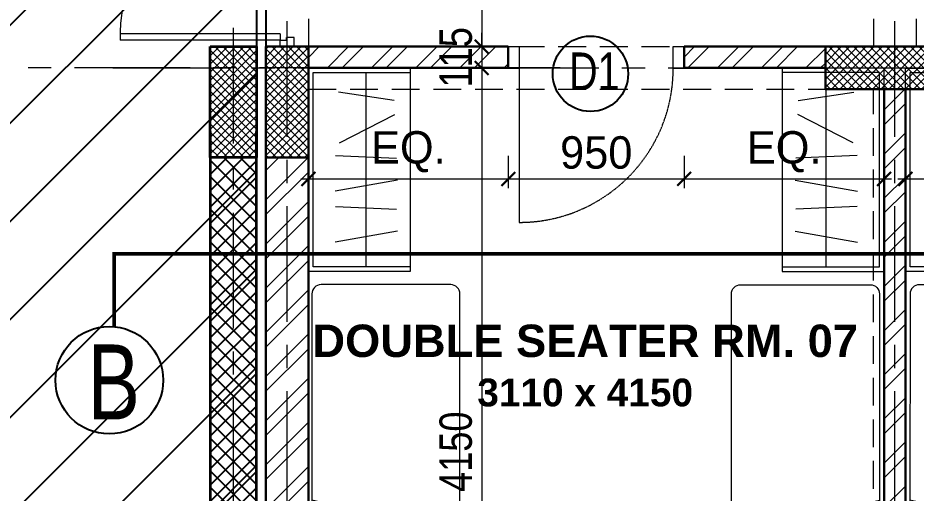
# Model space of a CAD drawing. Header units: millimetres. Extents: x -286480 to 108094, y -227925 to 10018.
# Drawn here: x -30907 to -26056, y -134498 to -131929 of the extents above; entities that cross this region are included whole.
import ezdxf

# ---------------------------------------------------------------- set-up
doc = ezdxf.new("R2010")
doc.units = ezdxf.units.MM
doc.header["$LTSCALE"] = 100
doc.header["$MEASUREMENT"] = 0
doc.header["$PDMODE"] = 67
doc.linetypes.add('CENTER', pattern=[2, 1.25, -0.25, 0.25, -0.25])
doc.linetypes.add('DASHED2', pattern=[0.375, 0.25, -0.125])
doc.layers.get('0').update_dxf_attribs({"lineweight": 25})
for name, color, linetype, lineweight in [('A-ANNO-COLUMN-HATCH', 253, 'Continuous', 9), ('A-ANNO-DOOR', 40, 'Continuous', 18), ('A-ANNO-GRID', 251, 'CENTER', 9), ('A-ANNO-TEXT', 7, 'Continuous', 25), ('A-ANNO-WALL', 1, 'Continuous', 30), ('A-Wall Sec', 1, 'Continuous', 30), ('beam', 3, 'Continuous', 20), ('dim', 7, 'Continuous', 13), ('DW-NO', 7, 'Continuous', 25), ('FURNITURE LAYOUT', 37, 'Continuous', 15), ('S-COL', 4, 'Continuous', 30), ('S-Concrete', 1, 'Continuous', 30), ('WALL HATCH', 24, 'Continuous', 9)]:
    doc.layers.add(name, color=color, linetype=linetype, lineweight=lineweight)
doc.layers.add('A-Wall Patt', color=8, linetype='Continuous')
doc.styles.add('ARIAL', font='arial.ttf', dxfattribs={"width": 0.8})
doc.styles.add('CENTURY-GOTHIC', font='GOTHIC.TTF', dxfattribs={"height": 175})
doc.styles.add('SIZE', font='arial.ttf', dxfattribs={"width": 0.75, "height": 200})
doc.styles.add('Tower', font='arial.ttf', dxfattribs={"height": 250})
doc.dimstyles.new('1.125', dxfattribs={"dimtxt": 175, "dimasz": 75, "dimexe": 50, "dimexo": 50, "dimgap": 50, "dimtad": 1, "dimdec": 0, "dimrnd": 5, "dimzin": 0, "dimdsep": 46, "dimtxsty": 'CENTURY-GOTHIC', "dimblk": 'ARCHTICK', "dimcen": 5, "dimdle": 40, "dimclrd": 256, "dimclre": 8, "dimclrt": 213, "dimadec": 0, "dimazin": 0, "dimtfac": 1, "dimtdec": 0, "dimtofl": 0, "dimtmove": 2, "dimatfit": 2, "dimldrblk": 'OPEN30', "dimfxl": 80, "dimtolj": 1, "dimtzin": 0, "dimlwd": 15, "dimlwe": 9, "dimarcsym": 1})
doc.dimstyles.new('D 75', dxfattribs={"dimtxt": 175, "dimasz": 75, "dimexe": 100, "dimexo": 100, "dimgap": 50, "dimtad": 1, "dimdec": 0, "dimrnd": 5, "dimzin": 0, "dimdsep": 46, "dimtxsty": 'ARIAL', "dimblk": 'ARCHTICK', "dimcen": 0.09, "dimdle": 100, "dimclrd": 256, "dimclrt": 256, "dimadec": 0, "dimazin": 0, "dimtfac": 1, "dimtdec": 0, "dimtix": 1, "dimtofl": 0, "dimtmove": 1, "dimatfit": 3, "dimfxl": 135, "dimtolj": 1, "dimtzin": 0, "dimlwd": 9, "dimlwe": 9, "dimarcsym": 0})

# ---------------------------------------------------------------- blocks, each defined once
blk = doc.blocks.new('A$C0E3E786B-flat-1')
at = {"ltscale": 0.1}
for p, q in [((855.2, 288.7, 0), (240.1, -46.1, 0)), ((1735, -1224.8, 0), (922.8, 268.6, 0)), ((220.2, -113.9, 0), (1032.4, -1607.3, 0)), ((1532.3, -852, 0), (1444.7, -899.7, 0)), ((1444.7, -899.7, 0), (752.9, -1093.3, 0)), ((829.6, -1234.5, 0), (1444.7, -899.7, 0)), ((1500.5, -885, 0), (875.6, -1225.1, 0)), ((1500.5, -885, 0), (1482.4, -924.7, 0)), ((1701.1, -1254, 0), (1500.5, -885, 0)), ((875.6, -1225.1, 0), (918.9, -1231.4, 0)), ((1076.3, -1594.1, 0), (875.6, -1225.1, 0)), ((1076.3, -1594.1, 0), (1701.1, -1254, 0)), ((1701.1, -1254, 0), (1654.4, -1240.9, 0)), ((1100.1, -1627.4, 0), (1715.1, -1292.6, 0)), ((1076.3, -1594.1, 0), (1090.9, -1547.7, 0))]:
    blk.add_line(p, q, dxfattribs=at)
for centre, start_param, end_param in [((879, 244.7, 0), 1.628397, 3.199193), ((264, -90, 0), 3.199193, 4.76999), ((1691.3, -1248.7, 0), 0.057601, 1.628397), ((1076.2, -1583.5, 0), 4.76999, 6.340786)]:
    blk.add_ellipse(centre, major_axis=(21.3, -45.2), ratio=0.996988, start_param=start_param, end_param=end_param, dxfattribs=at)
blk = doc.blocks.new('_ArchTick')
at = {"const_width": 0.15}
blk.add_lwpolyline([(-0.5, -0.5), (0.5, 0.5)], dxfattribs=at)
blk = doc.blocks.new('*D282')
at = {"layer": 'Defpoints', "color": 0, "ltscale": 0.1, "transparency": 16777216}
for p in [(-28760.4, -130584.3, 0), (-28669.6, -132084.3, -5.9), (-28402, -132084.3)]:
    blk.add_point(p, dxfattribs=at)
at = {"layer": 'dim', "lineweight": 9, "ltscale": 0.1, "transparency": 16777216}
blk.add_line((-28402, -130484.3), (-28402, -132184.3), dxfattribs=at)
at = {"layer": 'dim', "color": 0, "lineweight": 9, "ltscale": 0.1, "transparency": 16777216}
for p, q in [((-28660.4, -130584.3), (-28302, -130584.3)), ((-28569.6, -132084.3), (-28302, -132084.3))]:
    blk.add_line(p, q, dxfattribs=at)
at = {"layer": 'dim', "lineweight": 9, "ltscale": 0.1, "transparency": 16777216, "xscale": 75, "yscale": 75, "zscale": 75}
for p, rotation in [((-28402, -130584.3), 90), ((-28402, -132084.3), 270)]:
    blk.add_blockref('_ArchTick', p, dxfattribs=dict(at, rotation=rotation))
at = {"layer": 'dim', "ltscale": 0.1, "transparency": 16777216, "insert": (-28541.4, -131334.3), "char_height": 175, "attachment_point": 5, "rotation": 90, "style": 'ARIAL'}
blk.add_mtext('\\A1;1500', dxfattribs=at)
blk = doc.blocks.new('*D283')
at = {"layer": 'Defpoints', "color": 0, "ltscale": 0.1, "transparency": 16777216}
for p in [(-28669.6, -132084.3, -5.9), (-28669.6, -132199.3, 0.3), (-28402, -132199.3)]:
    blk.add_point(p, dxfattribs=at)
at = {"layer": 'dim', "lineweight": 9, "ltscale": 0.1, "transparency": 16777216}
for p, q in [((-28402, -132084.3), (-28402, -132009.3)), ((-28402, -132199.3), (-28402, -132274.3))]:
    blk.add_line(p, q, dxfattribs=at)
at = {"layer": 'dim', "color": 0, "lineweight": 9, "ltscale": 0.1, "transparency": 16777216}
for p, q in [((-28569.6, -132084.3), (-28302, -132084.3)), ((-28569.6, -132199.3), (-28302, -132199.3))]:
    blk.add_line(p, q, dxfattribs=at)
at = {"layer": 'dim', "lineweight": 9, "ltscale": 0.1, "transparency": 16777216, "xscale": 75, "yscale": 75, "zscale": 75}
for p, rotation in [((-28402, -132084.3), 270), ((-28402, -132199.3), 90)]:
    blk.add_blockref('_ArchTick', p, dxfattribs=dict(at, rotation=rotation))
at = {"layer": 'dim', "ltscale": 0.1, "transparency": 16777216, "insert": (-28541.4, -132141.8), "char_height": 175, "attachment_point": 5, "rotation": 90, "style": 'ARIAL'}
blk.add_mtext('\\A1;115', dxfattribs=at)
blk = doc.blocks.new('*D284')
at = {"layer": 'Defpoints', "color": 0, "ltscale": 0.1, "transparency": 16777216}
for p in [(-28669.6, -132199.3, 0.3), (-28738.3, -136349.3, 12.2), (-28402, -136349.3)]:
    blk.add_point(p, dxfattribs=at)
at = {"layer": 'dim', "lineweight": 9, "ltscale": 0.1, "transparency": 16777216}
blk.add_line((-28402, -132099.3), (-28402, -136449.3), dxfattribs=at)
at = {"layer": 'dim', "color": 0, "lineweight": 9, "ltscale": 0.1, "transparency": 16777216}
for p, q in [((-28569.6, -132199.3), (-28302, -132199.3)), ((-28638.3, -136349.3), (-28302, -136349.3))]:
    blk.add_line(p, q, dxfattribs=at)
at = {"layer": 'dim', "lineweight": 9, "ltscale": 0.1, "transparency": 16777216, "xscale": 75, "yscale": 75, "zscale": 75}
for p, rotation in [((-28402, -132199.3), 90), ((-28402, -136349.3), 270)]:
    blk.add_blockref('_ArchTick', p, dxfattribs=dict(at, rotation=rotation))
at = {"layer": 'dim', "ltscale": 0.1, "transparency": 16777216, "insert": (-28541.4, -134274.3), "char_height": 175, "attachment_point": 5, "rotation": 90, "style": 'ARIAL'}
blk.add_mtext('\\A1;4150', dxfattribs=at)
blk = doc.blocks.new('*D324')
at = {"layer": 'Defpoints', "color": 0, "ltscale": 0.1, "transparency": 16777216}
for p in [(-29338.2, -132623.9, -18.9), (-28258.2, -132623.9, -15.5), (-28258.2, -132799.4)]:
    blk.add_point(p, dxfattribs=at)
at = {"layer": 'dim', "color": 8, "lineweight": 9, "ltscale": 0.1, "transparency": 16777216}
for p, q in [((-29338.2, -132673.9), (-29338.2, -132849.4)), ((-28258.2, -132673.9), (-28258.2, -132849.4))]:
    blk.add_line(p, q, dxfattribs=at)
at = {"layer": 'dim', "lineweight": 15, "ltscale": 0.1, "transparency": 16777216}
blk.add_line((-29378.2, -132799.4), (-28218.2, -132799.4), dxfattribs=at)
at = {"layer": 'dim', "lineweight": 15, "ltscale": 0.1, "transparency": 16777216, "xscale": 75, "yscale": 75, "zscale": 75, "rotation": 180}
blk.add_blockref('_ArchTick', (-29338.2, -132799.4), dxfattribs=at)
at = {"layer": 'dim', "lineweight": 15, "ltscale": 0.1, "transparency": 16777216, "xscale": 75, "yscale": 75, "zscale": 75}
blk.add_blockref('_ArchTick', (-28258.2, -132799.4), dxfattribs=at)
at = {"layer": 'dim', "color": 213, "ltscale": 0.1, "transparency": 16777216, "insert": (-28798.2, -132652.8), "char_height": 175, "attachment_point": 5, "style": 'CENTURY-GOTHIC'}
blk.add_mtext('\\A1;EQ.', dxfattribs=at)
blk = doc.blocks.new('_Open30')
at = {"color": 0, "linetype": 'ByBlock', "lineweight": -2}
for p, q in [((-1, 0.268), (0, 0)), ((0, 0), (-1, -0.268)), ((0, 0), (-1, 0))]:
    blk.add_line(p, q, dxfattribs=at)
blk = doc.blocks.new('*D325')
at = {"layer": 'Defpoints', "color": 0, "ltscale": 0.1, "transparency": 16777216}
for p in [(-28258.2, -132623.9, -15.5), (-27308.2, -132623.9, -15.8), (-27308.2, -132799.4)]:
    blk.add_point(p, dxfattribs=at)
at = {"layer": 'dim', "color": 8, "lineweight": 9, "ltscale": 0.1, "transparency": 16777216}
for p, q in [((-28258.2, -132673.9), (-28258.2, -132849.4)), ((-27308.2, -132673.9), (-27308.2, -132849.4))]:
    blk.add_line(p, q, dxfattribs=at)
at = {"layer": 'dim', "lineweight": 15, "ltscale": 0.1, "transparency": 16777216}
blk.add_line((-28298.2, -132799.4), (-27268.2, -132799.4), dxfattribs=at)
at = {"layer": 'dim', "lineweight": 15, "ltscale": 0.1, "transparency": 16777216, "xscale": 75, "yscale": 75, "zscale": 75, "rotation": 180}
blk.add_blockref('_ArchTick', (-28258.2, -132799.4), dxfattribs=at)
at = {"layer": 'dim', "lineweight": 15, "ltscale": 0.1, "transparency": 16777216, "xscale": 75, "yscale": 75, "zscale": 75}
blk.add_blockref('_ArchTick', (-27308.2, -132799.4), dxfattribs=at)
at = {"layer": 'dim', "color": 213, "ltscale": 0.1, "transparency": 16777216, "insert": (-27783.2, -132657.5), "char_height": 175, "attachment_point": 5, "style": 'CENTURY-GOTHIC'}
blk.add_mtext('\\A1;950', dxfattribs=at)
blk = doc.blocks.new('*D326')
at = {"layer": 'Defpoints', "color": 0, "ltscale": 0.1, "transparency": 16777216}
for p in [(-27308.2, -132623.9, -15.8), (-26228.2, -132623.9, -18.6), (-26228.2, -132799.4)]:
    blk.add_point(p, dxfattribs=at)
at = {"layer": 'dim', "color": 8, "lineweight": 9, "ltscale": 0.1, "transparency": 16777216}
for p, q in [((-27308.2, -132673.9), (-27308.2, -132849.4)), ((-26228.2, -132673.9), (-26228.2, -132849.4))]:
    blk.add_line(p, q, dxfattribs=at)
at = {"layer": 'dim', "lineweight": 15, "ltscale": 0.1, "transparency": 16777216}
blk.add_line((-27348.2, -132799.4), (-26188.2, -132799.4), dxfattribs=at)
at = {"layer": 'dim', "lineweight": 15, "ltscale": 0.1, "transparency": 16777216, "xscale": 75, "yscale": 75, "zscale": 75, "rotation": 180}
blk.add_blockref('_ArchTick', (-27308.2, -132799.4), dxfattribs=at)
at = {"layer": 'dim', "lineweight": 15, "ltscale": 0.1, "transparency": 16777216, "xscale": 75, "yscale": 75, "zscale": 75}
blk.add_blockref('_ArchTick', (-26228.2, -132799.4), dxfattribs=at)
at = {"layer": 'dim', "color": 213, "ltscale": 0.1, "transparency": 16777216, "insert": (-26768.2, -132652.8), "char_height": 175, "attachment_point": 5, "style": 'CENTURY-GOTHIC'}
blk.add_mtext('\\A1;EQ.', dxfattribs=at)
blk = doc.blocks.new('*D327')
at = {"layer": 'Defpoints', "color": 0, "ltscale": 0.1, "transparency": 16777216}
for p in [(-25033.2, -132623.9, -10.6), (-26113.2, -132738.9, -18.6), (-25033.2, -132799.4)]:
    blk.add_point(p, dxfattribs=at)
at = {"layer": 'dim', "color": 8, "lineweight": 9, "ltscale": 0.1, "transparency": 16777216}
for p, q in [((-25033.2, -132673.9), (-25033.2, -132849.4)), ((-26113.2, -132788.9), (-26113.2, -132849.4))]:
    blk.add_line(p, q, dxfattribs=at)
at = {"layer": 'dim', "lineweight": 15, "ltscale": 0.1, "transparency": 16777216}
blk.add_line((-26153.2, -132799.4), (-24993.2, -132799.4), dxfattribs=at)
at = {"layer": 'dim', "lineweight": 15, "ltscale": 0.1, "transparency": 16777216, "xscale": 75, "yscale": 75, "zscale": 75, "rotation": 180}
blk.add_blockref('_ArchTick', (-26113.2, -132799.4), dxfattribs=at)
at = {"layer": 'dim', "lineweight": 15, "ltscale": 0.1, "transparency": 16777216, "xscale": 75, "yscale": 75, "zscale": 75}
blk.add_blockref('_ArchTick', (-25033.2, -132799.4), dxfattribs=at)
at = {"layer": 'dim', "color": 213, "ltscale": 0.1, "transparency": 16777216, "insert": (-25573.2, -132652.8), "char_height": 175, "attachment_point": 5, "style": 'CENTURY-GOTHIC'}
blk.add_mtext('\\A1;EQ.', dxfattribs=at)
blk = doc.blocks.new('door-700')
at = {"linetype": 'Continuous'}
for p, q in [((-50, 100), (-50, 800)), ((-800, 100), (-800, 0)), ((0, 100), (0, 0))]:
    blk.add_line(p, q, dxfattribs=at)
at = {"linetype": 'DASHED2', "ltscale": 0.1}
blk.add_arc((-50, 100), 700, 90, 180, dxfattribs=at)
at = {"linetype": 'Continuous'}
for points in [[(-750, 0), (-800, 0), (-800, 100), (-750, 100)], [(0, 0), (-50, 0), (-50, 100), (0, 100)]]:
    blk.add_3dface(points, dxfattribs=at)
blk = doc.blocks.new('cb')
at = {"layer": 'FURNITURE LAYOUT', "ltscale": 0.1, "extrusion": (-0.008908, -0.002858, 0.999956)}
for p, q in [((-25800.7, -129393.6, 17.8), (-25800.7, -130443.6, 14.8)), ((-25632.1, -129587.2, 18.8), (-25969.4, -129527.9, 16)), ((-25967, -129720.4, 15.4), (-25636.4, -129706.4, 18.4)), ((-25632.1, -129862.6, 18), (-25969.4, -129803.2, 15.2)), ((-25967, -129995.7, 14.6), (-25636.4, -129981.8, 17.6)), ((-25945.4, -130063.9, 14.6), (-25647.1, -130217, 16.9)), ((-25649.6, -130293.4, 16.6), (-25950.5, -130338.9, 13.8))]:
    blk.add_line(p, q, dxfattribs=at)
at = {"layer": 'FURNITURE LAYOUT', "ltscale": 0.1, "extrusion": (-0.008908, -0.002858, 0.999956), "elevation": 617.5}
blk.add_lwpolyline([(-26112, -129367.4), (-26112.1, -130467.4), (-25562.1, -130467.4), (-25562, -129367.4)], close=True, dxfattribs=at)
blk.add_lwpolyline([(-25562, -129392.4), (-26087, -129392.4), (-26087.1, -130442.4), (-25562.1, -130442.4)], dxfattribs=at)
blk = doc.blocks.new('Big Door Garbage')
at = {"lineweight": 18}
for p, q in [((-12550, 128777.8), (-12500, 128777.8)), ((-12550, 128702.8), (-12550, 128777.8)), ((-12500, 128777.8), (-12500, 128737.8)), ((-11100, 128777.8), (-11100, 128737.8)), ((-11050, 128777.8), (-11100, 128777.8)), ((-12515, 128737.8), (-12500, 128737.8)), ((-12515, 128702.8), (-12515, 128737.8)), ((-11085, 128737.8), (-11100, 128737.8)), ((-11085, 128702.8), (-11085, 128737.8)), ((-12550, 128702.8), (-12515, 128702.8)), ((-12515, 128702.8), (-12515, 128239.2)), ((-12480, 128702.8), (-12515, 128702.8)), ((-12480, 128702.8), (-12480, 128239.2)), ((-11120, 128702.8), (-11085, 128702.8)), ((-11120, 128702.8), (-11120, 127838)), ((-11050, 128702.8), (-11085, 128702.8)), ((-11085, 128702.8), (-11085, 127838))]:
    blk.add_line(p, q, dxfattribs=at)
blk.add_lwpolyline([(-11050, 128777.8), (-11050, 128702.8)], dxfattribs=at)
for centre, radius, start, end in [((-12498.9, 128737.8), 498.9, 268.1474, 0), ((-11101.5, 128737.8), 900, 180, 271.0475)]:
    blk.add_arc(centre, radius, start, end, dxfattribs=at)

msp = doc.modelspace()

# ---------------------------------------------------------------- hatches: boundary and pattern name
at = {"ltscale": 0.1, "true_color": 0xbdbdbd}
h = msp.add_hatch(dxfattribs=at)
h.set_pattern_fill('ANSI31', color=9, scale=3000)
h.set_pattern_definition([(45, (250.1, -34476.76), (-265.165, 265.165), [])])
h.paths.add_polyline_path([(-38569.7, -126799.2), (-38569.7, -131082.4), (-38443.4, -131082.4), (-38675, -131170), (-38569.7, -131170), (-38569.7, -135869.2), (-34058.2, -135869.2), (-34058.2, -136574.2), (-29618.2, -136573.5), (-29618.2, -126799.3), (-33808.2, -126799.2)])
at = {"layer": 'A-ANNO-COLUMN-HATCH', "lineweight": 9, "ltscale": 0.1}
h = msp.add_hatch(dxfattribs=at)
h.set_pattern_fill('ANSI37', color=256, scale=250)
h.set_pattern_definition([(45, (1e-11, -0.784), (-22.097087, 22.097087), []), (135, (1e-11, -0.784), (-22.097087, -22.097087), [])])
h.paths.add_polyline_path([(-29868.2, -132084.3), (-29618.2, -132084.3), (-29618.2, -132684.3), (-29868.2, -132684.3)])
h = msp.add_hatch(dxfattribs=at)
h.set_pattern_fill('ANSI37', color=256, scale=250)
h.set_pattern_definition([(45, (-155807.633, -60657.43), (-22.097087, 22.097087), []), (135, (-155807.633, -60657.43), (-22.097087, -22.097087), [])])
h.paths.add_polyline_path([(-29338.2, -132684.3), (-29338.2, -132084.3), (-29568.2, -132084.3), (-29568.2, -132684.3)])
h = msp.add_hatch(dxfattribs=at)
h.set_pattern_fill('ANSI37', color=256, scale=250)
h.set_pattern_definition([(45, (-136293.143, -142349.6), (-22.097087, 22.097087), []), (135, (-136293.143, -142349.6), (-22.097087, -22.097087), [])])
h.paths.add_polyline_path([(-25795.7, -132084.3), (-26545.7, -132084.3), (-26545.7, -132314.3), (-25795.7, -132314.3)])
at = {"layer": 'A-Wall Patt'}
h = msp.add_hatch(dxfattribs=at)
h.set_pattern_fill('ANSI37', color=256, scale=500, angle=90, style=0)
h.set_pattern_definition([(135, (63243.24, 160182.245), (-44.194174, -44.194174), []), (225, (63243.24, 160182.245), (44.194174, -44.194174), [])])
h.paths.add_polyline_path([(-29868.2, -132683.5), (-29868.2, -136113.5), (-29618.2, -136113.5), (-29618.2, -132683.5)])
at = {"layer": 'WALL HATCH', "ltscale": 0.1}
h = msp.add_hatch(dxfattribs=at)
h.set_pattern_fill('ANSI32', color=256, scale=450, style=0)
h.set_pattern_definition([(45, (-21017.12, -7042.88), (-119.32427, 119.32427), []), (45, (-20937.57, -7042.88), (-119.32427, 119.32427), [])])
h.paths.add_polyline_path([(-28258.2, -132084.3), (-28258.2, -132199.3), (-29338.2, -132199.3), (-29338.2, -132084.4)])
h = msp.add_hatch(dxfattribs=at)
h.set_pattern_fill('ANSI32', color=256, scale=450, style=0)
h.set_pattern_definition([(45, (-19387.12, -7042.81), (-119.32427, 119.32427), []), (45, (-19307.57, -7042.81), (-119.32427, 119.32427), [])])
h.paths.add_polyline_path([(-27308.2, -132199.3), (-27308.2, -132084.3), (-26545.7, -132084.3), (-26545.7, -132199.3)])
h = msp.add_hatch(dxfattribs=at)
h.set_pattern_fill('ANSI32', color=256, scale=450, style=0)
h.paths.add_polyline_path([(-26228.2, -135299.3), (-26113.2, -135299.3), (-26113.2, -132314.2), (-26228.2, -132314.2)])
h = msp.add_hatch(dxfattribs=at)
h.set_pattern_fill('ANSI32', color=256, scale=450, style=0)
h.set_pattern_definition([(45, (377.69, -7030.67), (-119.32427, 119.32427), []), (45, (457.24, -7030.67), (-119.32427, 119.32427), [])])
h.paths.add_polyline_path([(-29337.6, -132684.3), (-29567.6, -132684.3), (-29568.9, -135974.3), (-29338.9, -135974.3)])

# ---------------------------------------------------------------- linework, layer by layer
at = {"color": 12, "ltscale": 0.5, "true_color": 0xe00000, "const_width": 20, "elevation": 10.3}
msp.add_lwpolyline([(-30388.2, -133598.1), (-30388.2, -133203.7), (-12764.8, -133203.7), (-12764.8, -136262.3), (-5634.8, -136262.3), (-5634.8, -136381)], dxfattribs=at)
at = {"color": 12, "ltscale": 0.5, "true_color": 0xe00000}
msp.add_circle((-30413.5, -133887.6, 10.3), 290.5, dxfattribs=at)
at = {"layer": 'A-ANNO-GRID', "ltscale": 5}
for p, q in [((-29453.2, -140571.8, -1.8), (-29453.2, -124321.4, -1.8)), ((-26170.7, -140571.8, -20.7), (-26170.7, -124321.4, -20.7)), ((-29743.2, -137607.2, 12.8), (-29743.2, -124822.1, 12.8)), ((-27977.4, -132199.2, 12.8), (-39374.7, -132199.2, 12.8)), ((-30394.7, -132199.3, 11.7), (-4567.5, -132199.3, 11.7))]:
    msp.add_line(p, q, dxfattribs=at)
at = {"layer": 'A-ANNO-WALL', "ltscale": 0.1, "extrusion": (5.90536e-11, 0.002858, 0.999996)}
for p, q in [((-29338.2, -132084.3, 12), (-28258.2, -132084.3, 9.9)), ((-28258.2, -132084.3, 9.5), (-28258.2, -132199.3, 9.9)), ((-27308.2, -132084.3, 9.2), (-26545.7, -132084.3, -20.7)), ((-27308.2, -132084.3, 9.2), (-27308.2, -132199.3, 9.5)), ((-29338.2, -132199.3, 12), (-28258.2, -132199.3, 9.9)), ((-27308.2, -132199.3, 9.5), (-26545.7, -132199.3, -20.4)), ((-26228.2, -135299.3, 20.8), (-26228.2, -132314.3, 12.3)), ((-29338.2, -136574.3, 11.7), (-29338.2, -132684.3, 11.7))]:
    msp.add_line(p, q, dxfattribs=at)
at = {"layer": 'A-ANNO-WALL', "ltscale": 0.1, "extrusion": (-5.90536e-11, 0.002858, 0.999996)}
msp.add_line((-26113.2, -135299.3, 20.8), (-26113.2, -132314.3, 12.3), dxfattribs=at)
at = {"layer": 'A-ANNO-WALL', "ltscale": 0.1}
msp.add_line((-29568.2, -132684.3, 11.7), (-29568.2, -135974.3, 11.7), dxfattribs=at)
at = {"layer": 'A-Wall Sec', "lineweight": 35}
for p, q in [((-29868.2, -132543.5, 12.8), (-29868.2, -136113.5, 12.8)), ((-29618.2, -136113.5, 12.8), (-29618.2, -132543.5, 12.8))]:
    msp.add_line(p, q, dxfattribs=at)
at = {"layer": 'beam', "linetype": 'DASHED2', "ltscale": 6}
for p, q in [((-29568.2, -129569.3, -8.4), (-29568.2, -132084.3, -3.2)), ((-29338.2, -130584.3, -10.2), (-29338.2, -132084.3, 10.1)), ((-26285.9, -130584.3, 27), (-26285.9, -132084.3, 47.7)), ((-26055.9, -130584.3, 27), (-26055.9, -132084.3, 47.7)), ((-29338.2, -132084.3, 12), (-26545.7, -132084.3, -20.7)), ((-29338.2, -132314.3, -3.2), (-26545.7, -132314.3, -20.7)), ((-26285.7, -135824.3, 24.5), (-26285.7, -132314.3, 24.5)), ((-29568.2, -132684.3, -3.2), (-29568.2, -135974.3, 11.7)), ((-29338.2, -132684.3, -3.2), (-29338.2, -135974.3, 11.7))]:
    msp.add_line(p, q, dxfattribs=at)
at = {"layer": 'DW-NO', "color": 51}
for p, q in [((-29618.2, -130584.3, 11.7), (-29618.2, -132084.3, -3.2)), ((-29568.2, -130584.3, 11.7), (-29568.2, -132084.3, -3.2))]:
    msp.add_line(p, q, dxfattribs=at)
msp.add_circle((-27814.5, -132231, 665), 203.6, dxfattribs=at)
at = {"layer": 'S-COL', "ltscale": 0.1}
for points, elevation in [([(-29338.2, -132684.3), (-29338.2, -132084.3), (-29568.2, -132084.3), (-29568.2, -132684.3)], 12), ([(-25795.7, -132084.3), (-26545.7, -132084.3), (-26545.7, -132314.3), (-25795.7, -132314.3)], -20.7)]:
    msp.add_lwpolyline(points, close=True, dxfattribs=dict(at, elevation=elevation))
at = {"layer": 'S-Concrete', "lineweight": 35, "elevation": -3.2}
msp.add_lwpolyline([(-29868.2, -132084.3), (-29618.2, -132084.3), (-29618.2, -132684.3), (-29868.2, -132684.3), (-29868.2, -132084.3)], dxfattribs=at)

# ---------------------------------------------------------------- block references
at = {"layer": 'A-ANNO-DOOR', "extrusion": (0.000124809, 0.002858, 0.999996), "xscale": 0.99997638351184, "yscale": 0.99997638351184, "zscale": 0.99997638351184, "rotation": 269.9977240268291}
msp.add_blockref('Big Door Garbage', (-158190.9, -143128.4, -369.2), dxfattribs=at)
at = {"layer": 'A-ANNO-DOOR', "extrusion": (5.90536e-11, 0.002858, 0.999996), "xscale": 1.187500030388742, "yscale": 1.187500030388742, "zscale": 1.187500030388742, "rotation": 180}
msp.add_blockref('door-700', (-28258.2, -132083.8, -368), dxfattribs=at)
at = {"layer": 'FURNITURE LAYOUT', "xscale": -1, "rotation": 180}
for p in [(-3225, -262668.6, -23.1), (0, -262668.6)]:
    msp.add_blockref('cb', p, dxfattribs=at)
at = {"layer": 'FURNITURE LAYOUT', "rotation": 180}
msp.add_blockref('cb', (-52341.4, -262668.6), dxfattribs=at)
at = {"layer": 'FURNITURE LAYOUT', "ltscale": 0.1, "extrusion": (5.3212e-11, 0.002858, 0.999996), "zscale": -0.9999999999999997, "rotation": 331.4407747082076}
msp.add_blockref('A$C0E3E786B-flat-1', (-29458.6, -133215.2, -382.9), dxfattribs=at)
at = {"layer": 'FURNITURE LAYOUT', "ltscale": 0.1, "extrusion": (-0.000249617, -0.002858, -0.999996), "rotation": 331.4472031888076}
msp.add_blockref('A$C0E3E786B-flat-1', (26114.3, -133215.4, 389.9), dxfattribs=at)
at = {"layer": 'FURNITURE LAYOUT', "ltscale": 0.1, "extrusion": (0.000249617, -0.002858, -0.999996), "xscale": -1, "rotation": 28.55279681133499}
msp.add_blockref('A$C0E3E786B-flat-1', (26227.1, -133215.4, 376.8), dxfattribs=at)

# ---------------------------------------------------------------- texts
at = {"layer": 'A-ANNO-TEXT', "insert": (-27843, -133809.2, 23.2), "char_height": 150, "width": 3118.827, "attachment_point": 5, "style": 'Tower'}
msp.add_mtext('{\\fArial|b1|i0|c0|p34;\\H1.1667x;DOUBLE SEATER RM. 07\\P\\H0.85714x;3110 x 4150}', dxfattribs=at)
at = {"layer": 'DW-NO', "color": 51, "style": 'SIZE', "width": 0.75}
for s, height, p in [('D1', 202.67, (-27929.2, -132318.6, 665)), ('B', 405.3, (-30531.3, -134099.6, 10.3))]:
    msp.add_text(s, height=height, dxfattribs=at).set_placement(p)

# ---------------------------------------------------------------- dimensions: what is measured, and where the dimension line sits
at = {"layer": 'dim', "ltscale": 0.1}
for base, p1, p2, angle, dimstyle, picture, middle in [((-28402, -132084.3, 11.7), (-28760.4, -130584.3, 11.7), (-28669.6, -132084.3, 5.8), 90, 'D 75', '*D282', (-28541.4, -131334.3, 11.7)), ((-28402, -132199.3, 11.7), (-28669.6, -132084.3, 5.8), (-28669.6, -132199.3, 12), 90, 'D 75', '*D283', (-28541.4, -132141.8, 11.7)), ((-28402, -136349.3, 11.7), (-28669.6, -132199.3, 12), (-28738.3, -136349.3, 23.8), 90, 'D 75', '*D284', (-28541.4, -134274.3, 11.7)), ((-27308.2, -132799.4, 25.1), (-28258.2, -132623.9, 9.7), (-27308.2, -132623.9, 9.4), 180, '1.125', '*D325', (-27783.2, -132657.5, 25.1))]:
    dim = msp.add_linear_dim(base=base, p1=p1, p2=p2, angle=angle, dimstyle=dimstyle, dxfattribs=at)
    dim.commit()
    dim.dimension.update_dxf_attribs({"geometry": picture, "text_midpoint": middle})
dim = msp.add_aligned_dim(p1=(-29338.2, -132623.9, 6.2), p2=(-28258.2, -132623.9, 9.7), distance=-175.6, text='EQ.', dimstyle='1.125', dxfattribs=at)
dim.commit()
dim.dimension.update_dxf_attribs({"geometry": '*D324', "text_midpoint": (-28798.2, -132652.8, 25.1)})
for base, p1, p2, picture, middle in [((-26228.2, -132799.4, 25.1), (-27308.2, -132623.9, 9.4), (-26228.2, -132623.9, 6.6), '*D326', (-26768.2, -132652.8, 25.1)), ((-25033.2, -132799.4, 25.1), (-26113.2, -132738.9, 6.6), (-25033.2, -132623.9, 14.5), '*D327', (-25573.2, -132652.8, 25.1))]:
    dim = msp.add_linear_dim(base=base, p1=p1, p2=p2, angle=180, text='EQ.', dimstyle='1.125', dxfattribs=at)
    dim.commit()
    dim.dimension.update_dxf_attribs({"geometry": picture, "text_midpoint": middle})

doc.saveas('drawing.dxf')
